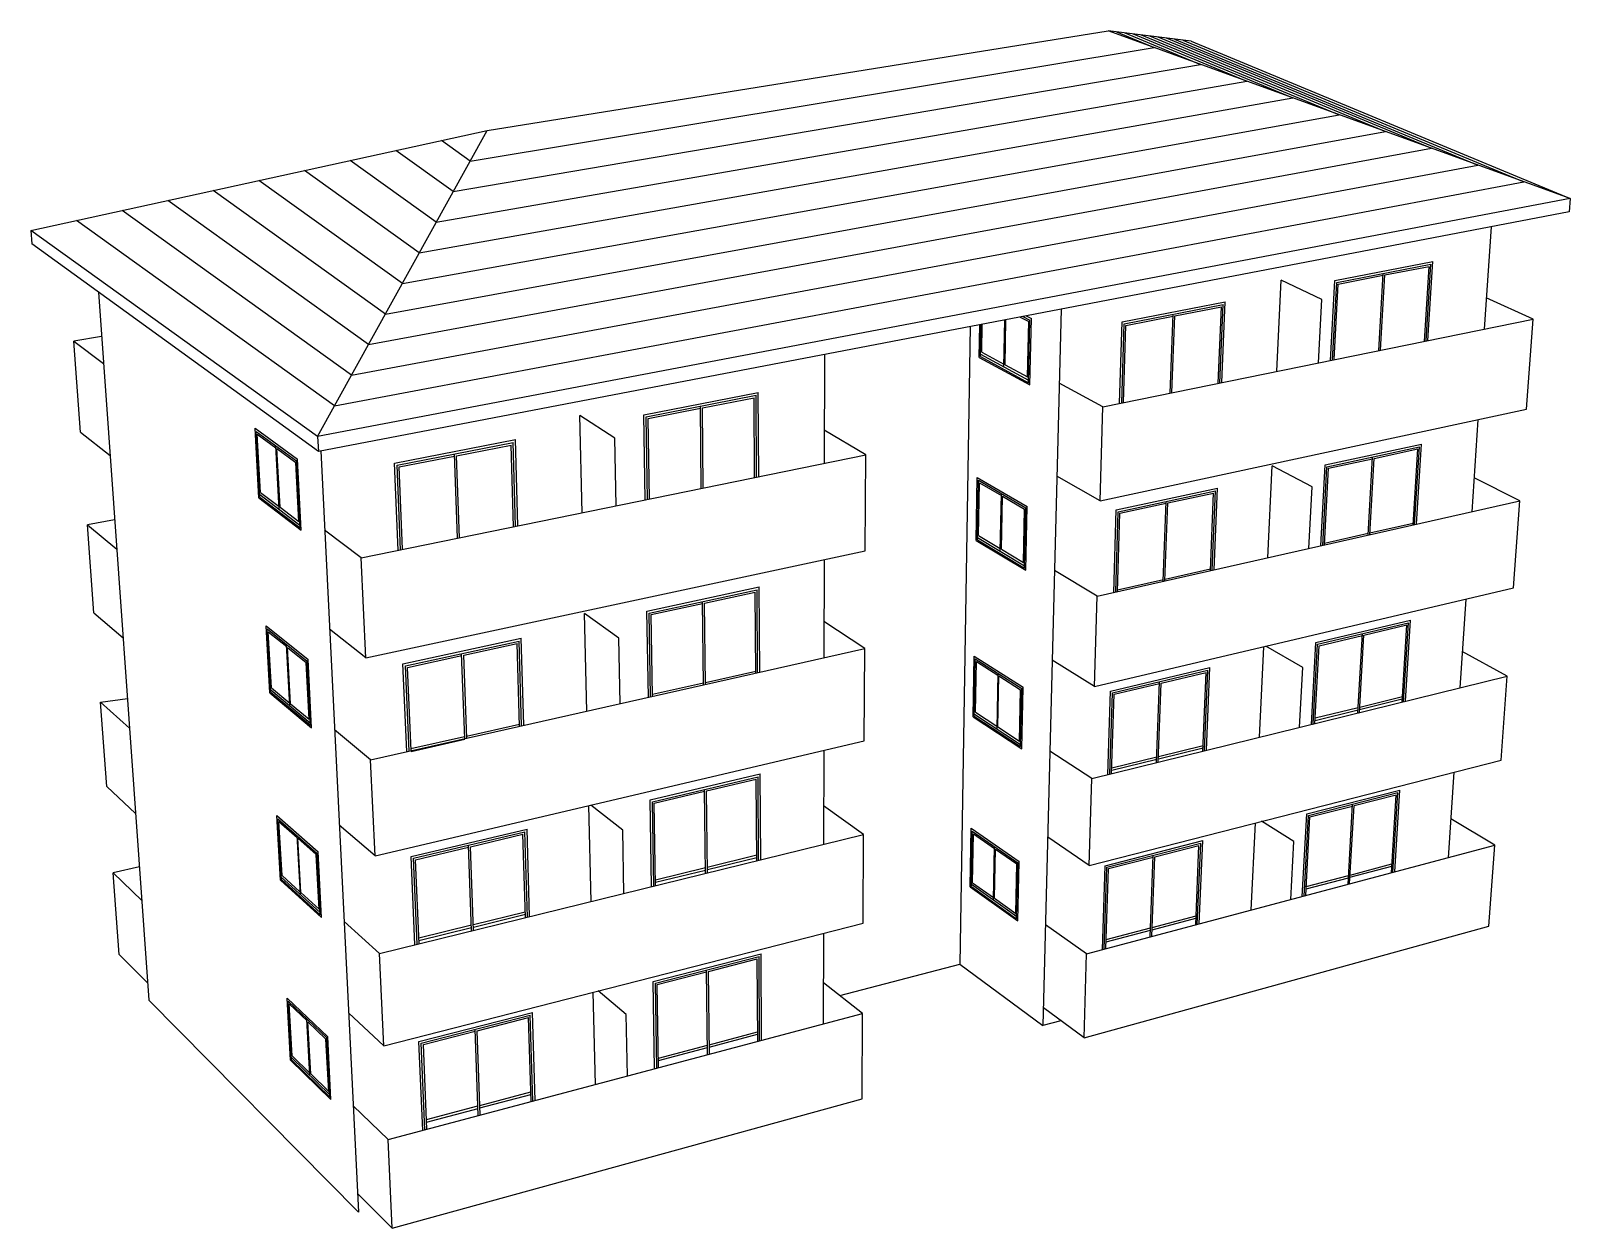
# Model space of a CAD drawing. Units: millimetres at full size, sheet at 1:200. Extents: x -20869 to 12832, y -12612 to 13619.
import ezdxf

# ---------------------------------------------------------------- set-up
doc = ezdxf.new("R2010")
doc.units = ezdxf.units.MM
doc.header["$LTSCALE"] = 200
doc.layers.add('0-9_ 鳥瞰図', color=7, linetype='Continuous')

msp = doc.modelspace()

# ---------------------------------------------------------------- linework, layer by layer
at = {"layer": '0-9_ 鳥瞰図'}
for p, q in [((-10878.9, 11435.9), (2713.8, 13619.1)), ((4536.8, 13393.5), (2713.8, 13619.1)), ((12831.9, 9941.5), (2713.8, 13619.1)), ((2896.1, 13596.5), (3725.6, 13251.3)), ((3078.4, 13573.9), (4737.4, 12883.5)), ((3260.7, 13551.4), (5749.2, 12515.8)), ((3443, 13528.8), (6761, 12148)), ((3625.3, 13506.3), (7772.9, 11780.3)), ((3807.6, 13483.7), (8784.7, 11412.5)), ((-11249.9, 10765.6), (3725.6, 13251.3)), ((3989.9, 13461.1), (9796.5, 11044.8)), ((4172.2, 13438.6), (10808.3, 10677)), ((4354.5, 13416), (11820.1, 10309.3)), ((-11620.9, 10095.2), (4737.4, 12883.5)), ((-11991.8, 9424.8), (5749.2, 12515.8)), ((-12362.8, 8754.4), (6761, 12148)), ((-12733.8, 8084), (7772.9, 11780.3)), ((-20868.6, 9243.4), (-10878.9, 11435.9)), ((-14588.6, 4732.1), (-10878.9, 11435.9)), ((-13104.7, 7413.7), (8784.7, 11412.5)), ((-11249.9, 10765.6), (-11877.9, 11216.7)), ((-13475.7, 6743.3), (9796.5, 11044.8)), ((-11620.9, 10095.2), (-12876.9, 10997.4)), ((-12362.8, 8754.4), (-14874.8, 10558.9)), ((-11991.8, 9424.8), (-13875.8, 10778.2)), ((-13846.7, 6072.9), (10808.3, 10677)), ((-13104.7, 7413.7), (-16872.7, 10120.4)), ((-12733.8, 8084), (-15873.8, 10339.7)), ((-14217.6, 5402.5), (11820.1, 10309.3)), ((-13475.7, 6743.3), (-17871.7, 9901.1)), ((12831.9, 9941.5), (-14588.6, 4732.1)), ((-14217.6, 5402.5), (-19869.7, 9462.6)), ((-13846.7, 6072.9), (-18870.7, 9681.9)), ((12809.9, 9651.4), (-14572.3, 4405.9)), ((-20868.6, 9243.4), (-20845.8, 8948.3)), ((-14588.6, 4732.1), (-20868.6, 9243.4)), ((11100.1, 9323.9), (10947.7, 7083.7)), ((-14572.3, 4405.9), (-20845.8, 8948.3)), ((7679.4, 8149.4), (9826.4, 8566.7)), ((7719.6, 8107.2), (9781.3, 8508.5)), ((8772, 8269.4), (9742.7, 8458.6)), ((9640.8, 6817.5), (9742.7, 8458.6)), ((9676.5, 6824.8), (9781.3, 8508.5)), ((9718.2, 6833.3), (9826.4, 8566.7)), ((6408.7, 6159.2), (6503.3, 8155.5)), ((7391.1, 7734.4), (6503.3, 8155.5)), ((7587, 6399.2), (7679.4, 8149.4)), ((7629.7, 6407.9), (7719.6, 8107.2)), ((7754.1, 8071.1), (8735.6, 8262.3)), ((8640.7, 6613.8), (8738.1, 8305.4)), ((8676.8, 6621.2), (8772, 8269.4)), ((-19387.8, 7892.7), (-18283.4, -7619.7)), ((7666.2, 6415.3), (7754.1, 8071.1)), ((1687.9, 7520.8), (1289.2, -8171.7)), ((3024.9, 7244.7), (5280.2, 7683.1)), ((3068.4, 7201.9), (5234, 7623.4)), ((4174.9, 7373.6), (5194.4, 7572.3)), ((5125, 5897.7), (5194.4, 7572.3)), ((5162.5, 5905.3), (5234, 7623.4)), ((5206.2, 5914.2), (5280.2, 7683.1)), ((7319.5, 6344.7), (7391.1, 7734.4)), ((-305.3, 7139), (-532.8, -6824.4)), ((-104.2, 6463.4), (-91.9, 7179.9)), ((-75.8, 6481.2), (-63.6, 7185.3)), ((-50, 6578.8), (-39.3, 7190)), ((434.7, 6257.9), (455, 7284.6)), ((460.1, 6302.5), (479.7, 7289.4)), ((789, 7348.6), (979.9, 7248.6)), ((851.2, 7360.6), (1005.7, 7279.7)), ((924, 7374.5), (1035.8, 7316)), ((953, 6035.5), (979.9, 7248.6)), ((975.2, 5910.3), (1005.7, 7279.7)), ((1003.1, 5861.3), (1035.8, 7316)), ((2601.6, 5383.7), (12021.1, 7302.3)), ((2968.4, 5458.5), (3024.9, 7244.7)), ((3013.2, 5467.6), (3068.4, 7201.9)), ((3051.5, 5475.4), (3105.6, 7165.3)), ((3105.6, 7165.3), (4136.7, 7366.2)), ((4075, 5683.8), (4138.3, 7410.2)), ((4112.9, 5691.6), (4174.9, 7373.6)), ((-19319, 6925.3), (-19926.1, 6818.8)), ((-3496, 6527.8), (-3499.9, 4141)), ((-104.2, 6463.4), (1003.1, 5861.3)), ((-75.8, 6481.2), (975.2, 5910.3)), ((-74.9, 6534.3), (976.4, 5964.1)), ((-50, 6578.8), (435.8, 6315.7)), ((460.1, 6302.5), (953, 6035.5)), ((2601.6, 5383.7), (1646.7, 5897.7)), ((-7450.9, 5208.7), (-4942, 5696.3)), ((-7399.8, 5164.5), (-4990.7, 5633.4)), ((-6189.5, 3593.1), (-6209.2, 5396.2)), ((-6166.2, 5358.6), (-5032.5, 5579.5)), ((-5022.9, 3830.7), (-5032.5, 5579.5)), ((-4981.3, 3839.2), (-4990.7, 5633.4)), ((-4932.7, 3849.1), (-4942, 5696.3)), ((-8080.1, 4697.6), (-8847.8, 5191.1)), ((-8798.4, 3061.7), (-8847.8, 5191.1)), ((-7419.7, 3342.5), (-7450.9, 5208.7)), ((-7369.9, 3352.7), (-7399.8, 5164.5)), ((-7356, 5126.7), (-6208.7, 5350.3)), ((-7327.3, 3361.4), (-7356, 5126.7)), ((-6147.4, 3601.7), (-6166.2, 5358.6)), ((2540.1, 3325.6), (2601.6, 5383.7)), ((10812.6, 5099.2), (10675.4, 3081.7)), ((-19778.3, 4822.7), (-19132.9, 4312)), ((-15874, 3384.2), (-15960.2, 4915.8)), ((-15960.2, 4915.8), (-15027.9, 4232.1)), ((-15852.7, 3401.7), (-15933.7, 4844.3)), ((-15933.7, 4844.3), (-15049.3, 4194.9)), ((-14588.6, 4732.1), (-14572.3, 4405.9)), ((-15429.7, 3134.7), (-15505.3, 4529.8)), ((-14521.7, 4415.6), (-13693, -12259.9)), ((-12906, 4148.4), (-10259.9, 4662.7)), ((-12850.7, 4103.6), (-10309.9, 4598.1)), ((-11548.3, 4309.8), (-10352.8, 4542.8)), ((-10298.7, 2756.1), (-10352.8, 4542.8)), ((-10254.8, 2765.1), (-10309.9, 4598.1)), ((-10203.6, 2775.5), (-10259.9, 4662.7)), ((-8050.9, 3214), (-8080.1, 4697.6)), ((7466.3, 4109.6), (9576.5, 4565.1)), ((7505.9, 4070), (9532.2, 4508)), ((8540.1, 4252.6), (9494.3, 4459)), ((9390.8, 2792.3), (9494.3, 4459)), ((9425.9, 2800.2), (9532.2, 4508)), ((9466.8, 2809.4), (9576.5, 4565.1)), ((-14999.8, 2868.1), (-15067.5, 4163)), ((-14972.9, 2733), (-15049.3, 4194.9)), ((-14947, 2679.1), (-15027.9, 4232.1)), ((-13633.3, 2076.9), (-2588.7, 4326.6)), ((-12825.5, 2241.5), (-12906, 4148.4)), ((-12773, 2252.1), (-12850.7, 4103.6)), ((-12803.3, 4065.2), (-11593.1, 4301.1)), ((-12728, 2261.3), (-12803.3, 4065.2)), ((-11528.4, 2505.7), (-11594.8, 4348)), ((-11483.9, 2514.7), (-11548.3, 4309.8)), ((6215.3, 2076.9), (6310.4, 4085.5)), ((7179.4, 3625.8), (6310.4, 4085.5)), ((7372.8, 2337.7), (7466.3, 4109.6)), ((7414.6, 2347.1), (7505.9, 4070)), ((7539.8, 4036.2), (8504.3, 4244.8)), ((8408, 2570.9), (8506.7, 4286.4)), ((8443.5, 2578.9), (8540.1, 4252.6)), ((-173.5, 2453.5), (-149.6, 3836.5)), ((-149.6, 3836.5), (943.4, 3200.5)), ((-145.6, 2468.9), (-123, 3771.5)), ((-123, 3771.5), (914, 3167.4)), ((2540.1, 3325.6), (1595, 3861.7)), ((7450.5, 2355.2), (7539.8, 4036.2)), ((-15874, 3384.2), (-14947, 2679.1)), ((-15855.9, 3458.3), (-14975.9, 2790.4)), ((-15852.7, 3401.7), (-14972.9, 2733)), ((-15839.4, 3504.3), (-15433, 3196.4)), ((354.8, 2219.9), (379.7, 3478.7)), ((2894.7, 3122.7), (5109.3, 3600.8)), ((2937.4, 3082.7), (5064, 3542.3)), ((4023.9, 3275.5), (5025.1, 3492.1)), ((4954.6, 1792.9), (5025.1, 3492.1)), ((4991.5, 1801.2), (5064, 3542.3)), ((5034.4, 1810.9), (5109.3, 3600.8)), ((7109.9, 2278.5), (7179.4, 3625.8)), ((-15412.7, 3181), (-14999.8, 2868.1)), ((862.9, 1971.4), (888.8, 3139.1)), ((884.6, 1849.2), (914, 3167.4)), ((912, 1800.1), (943.4, 3200.5)), ((2477.6, 1234.9), (11730.7, 3319.5)), ((2837.6, 1316), (2894.7, 3122.7)), ((2881.5, 1325.9), (2937.4, 3082.7)), ((2919.2, 1334.3), (2974, 3048.3)), ((2974, 3048.3), (3986.3, 3267.4)), ((3923.7, 1560.7), (3987.9, 3309.7)), ((3961, 1569), (4023.9, 3275.5)), ((-19033, 2909.5), (-19628.1, 2793.7)), ((8445.8, 2618.7), (9393.2, 2832)), ((-13633.3, 2076.9), (-14435.5, 2681.5)), ((-173.5, 2453.5), (912, 1800.1)), ((-145.6, 2468.9), (884.6, 1849.2)), ((-144.7, 2520), (885.7, 1900.9)), ((-120.3, 2561.2), (355.9, 2275.5)), ((7452.6, 2395.2), (8410.3, 2610.7)), ((-13532, -120.4), (-13633.3, 2076.9)), ((-3503.3, 2029.8), (-3506.8, -113.4)), ((379.7, 2261.2), (862.9, 1971.4)), ((2477.6, 1234.9), (1542.4, 1792.9)), ((3962.5, 1609.6), (4956.3, 1833.3)), ((-7379, 905), (-4920.5, 1435.7)), ((-7328.9, 863.8), (-4968.2, 1374)), ((-4958.6, -440.4), (-4968.2, 1374)), ((-4911, -429.7), (-4920.5, 1435.7)), ((2920.5, 1375.1), (3925.2, 1601.2)), ((-7286, 828.6), (-6161.9, 1071.8)), ((-6142.5, -707.2), (-6162.4, 1115.9)), ((-6120.3, 1080.8), (-5009.2, 1321.2)), ((-6101.2, -697.9), (-6120.3, 1080.8)), ((-4999.4, -449.6), (-5009.2, 1321.2)), ((2418.4, -745.3), (2477.6, 1234.9)), ((10545.2, 1169.3), (10412.9, -775.6)), ((-19485.7, 870.6), (-18848.6, 319.1)), ((-7993.9, 316), (-8747.2, 853.2)), ((-8697.6, -1282.8), (-8747.2, 853.2)), ((-7347.5, -978.6), (-7379, 905)), ((-7298.7, -967.6), (-7328.9, 863.8)), ((-7256.9, -958.2), (-7286, 828.6)), ((7260.9, 216.5), (9335.5, 707.3)), ((9224.6, -1068), (9335.5, 707.3)), ((-15633.9, -884.4), (-15716.6, 586.3)), ((-15716.6, 586.3), (-14799.3, -157.1)), ((-15612.8, -869.9), (-15690.7, 515.5)), ((-15690.7, 515.5), (-14820.3, -190.5)), ((-13532, -120.4), (-14327.6, 509.1)), ((7299.9, 179.4), (9292, 651.1)), ((7333.2, 147.6), (8281.4, 372.3)), ((8183.8, -1324.1), (8283.7, 412.4)), ((8218.6, -1315.5), (8316.6, 380.7)), ((8316.6, 380.7), (9254.8, 603)), ((9149.8, -1086.4), (9254.8, 603)), ((9184.4, -1077.9), (9292, 651.1)), ((-15196.4, -1165.7), (-15269, 173.5)), ((-13429.4, -2348.8), (-2613.5, 87.9)), ((-12720.3, -248.1), (-10130.1, 311.1)), ((-12666.3, -289.7), (-10179.1, 247.8)), ((-11391.6, -59.7), (-10221.1, 193.6)), ((-10166.4, -1613.7), (-10221.1, 193.6)), ((-10123.5, -1604), (-10179.1, 247.8)), ((-10073.4, -1592.7), (-10130.1, 311.1)), ((-7965.7, -1117.9), (-7993.9, 316)), ((6029.1, -1854.3), (6122.9, 127.5)), ((6975.5, -330.9), (6169.4, 138.4)), ((7166.4, -1574.4), (7260.9, 216.5)), ((7207.5, -1564.3), (7299.9, 179.4)), ((7242.8, -1555.6), (7333.2, 147.6)), ((-14773.4, -1461.9), (-14838.4, -219.2)), ((-14747.1, -1593.4), (-14820.3, -190.5)), ((-14721.6, -1647.4), (-14799.3, -157.1)), ((-12639.2, -2170.8), (-12720.3, -248.1)), ((-12587.8, -2159.2), (-12666.3, -289.7)), ((-12620, -325.4), (-11435.5, -69.1)), ((-12543.8, -2149.3), (-12620, -325.4)), ((-11370, -1884.8), (-11437.1, -24.1)), ((-11326.5, -1875.1), (-11391.6, -59.7)), ((-240.2, -1410.7), (-217.2, -77.6)), ((-217.2, -77.6), (854.5, -762.3)), ((-212.9, -1397.7), (-191.1, -142.1)), ((-191.1, -142.1), (825.7, -792.3)), ((2418.4, -745.3), (1492.6, -166.9)), ((2769.3, -846), (4944.7, -331.4)), ((4869, -2139.7), (4944.7, -331.4)), ((6908.1, -1638), (6975.5, -330.9)), ((-7257.6, -915.7), (-6142.9, -664.9)), ((-6101.6, -655.6), (-4999.7, -407.5)), ((301.9, -457.3), (277.9, -1670.3)), ((2358.2, -2757.5), (11450.7, -520.2)), ((2811.3, -883.5), (4900.2, -388.9)), ((3778.2, -2408.1), (3843.1, -639.2)), ((3814.8, -2399.1), (3878.4, -671.2)), ((3878.4, -671.2), (4862.1, -438.1)), ((4790.7, -2159), (4862.1, -438.1)), ((4826.8, -2150.1), (4900.2, -388.9)), ((-19341, -1084.9), (-18754, -1009.2)), ((-15633.9, -884.4), (-14721.6, -1647.4)), ((-15615.9, -815.5), (-14750, -1538.4)), ((-15612.8, -869.9), (-14747.1, -1593.4)), ((-15599.5, -773.1), (-15199.6, -1106.6)), ((776, -1943), (801, -818)), ((797.3, -2062.3), (825.7, -792.3)), ((824.3, -2111.4), (854.5, -762.3)), ((2711.7, -2670.5), (2769.3, -846)), ((2754.8, -2659.9), (2811.3, -883.5)), ((2791.8, -2650.8), (2847.2, -915.6)), ((2847.2, -915.6), (3841.6, -680)), ((8225.6, -1195), (9157.3, -966.4)), ((-15179.6, -1123.2), (-14773.4, -1461.9)), ((-188.1, -1310.2), (279, -1616.7)), ((7246.4, -1487.4), (8187.7, -1256.1)), ((7249.2, -1434.6), (8190.7, -1203.6)), ((8222.6, -1247.6), (9154, -1018.7)), ((-11328, -1831.9), (-10167.7, -1570.7)), ((-240.2, -1410.7), (824.3, -2111.4)), ((-212.9, -1397.7), (797.3, -2062.3)), ((-212, -1348.4), (798.5, -2012.4)), ((302.3, -1632), (776, -1943)), ((-13429.4, -2348.8), (-14218, -1694.5)), ((-12545.6, -2105.9), (-11371.5, -1841.7)), ((-12543.1, -2165.3), (-11369.4, -1900.7)), ((-13332.4, -4456), (-13429.4, -2348.8)), ((-3510.1, -2142), (-3513.5, -4202.2)), ((2358.2, -2757.5), (1442, -2158.9)), ((2794, -2581.3), (3780.7, -2338.9)), ((2795.7, -2527.5), (3782.7, -2285.3)), ((3817.3, -2329.9), (4793.5, -2090)), ((3819.3, -2276.3), (4795.7, -2036.7)), ((-7309.9, -3230.2), (-4899.7, -2660.1)), ((-4890.2, -4540.9), (-4899.7, -2660.1)), ((10287.4, -2619.8), (10159.7, -4496)), ((-19203.7, -2939), (-18574.7, -3528)), ((-7260.8, -3268.6), (-4946.6, -2720.6)), ((-6097.3, -4837.9), (-6117.4, -2997.8)), ((-6076.1, -3030.6), (-4986.7, -2772.4)), ((-6056.8, -4828), (-6076.1, -3030.6)), ((-4976.9, -4562.3), (-4986.7, -2772.4)), ((-4936.9, -4552.4), (-4946.6, -2720.6)), ((2301.2, -4663.9), (2358.2, -2757.5)), ((7062.8, -3537.8), (9103, -3014.6)), ((8991.1, -4806.9), (9103, -3014.6)), ((-8600.9, -5454), (-8649.6, -3352.8)), ((-7911.1, -3890.6), (-8611.7, -3343.9)), ((-7278.1, -5128.5), (-7309.9, -3230.2)), ((-7230.4, -5116.7), (-7260.8, -3268.6)), ((-7218.8, -3301.4), (-6116.9, -3040.3)), ((-7189.4, -5106.7), (-7218.8, -3301.4)), ((7101.2, -3572.6), (9060.3, -3069.7)), ((7134, -3602.4), (8066.4, -3362.9)), ((7967.6, -5079.2), (8068.6, -3324.3)), ((8001.9, -5070), (8101, -3354)), ((8101, -3354), (9023.7, -3117)), ((8917.5, -4826.5), (9023.7, -3117)), ((8951.5, -4817.4), (9060.3, -3069.7)), ((-15403.1, -4986), (-15482.7, -3572.4)), ((-15482.7, -3572.4), (-14579.8, -4370.3)), ((-15382.4, -4974), (-15457.1, -3642.5)), ((-15457.1, -3642.5), (-14600.6, -4400.3)), ((6779, -4143.9), (6075.2, -3698)), ((6967.5, -5345.2), (7062.8, -3537.8)), ((7007.9, -5334.5), (7101.2, -3572.6)), ((7042.5, -5325.3), (7134, -3602.4)), ((-15042.1, -4009.7), (-14972.3, -5296.4)), ((-13332.4, -4456), (-14114.5, -3779)), ((-13233.9, -6593.9), (-2637.4, -3986.7)), ((-12542.2, -4467.9), (-10005.5, -3867.9)), ((-12489.3, -4506.7), (-10053.6, -3929.9)), ((-11241.1, -4254.8), (-10094.7, -3983.1)), ((-10039.5, -5807.9), (-10094.7, -3983.1)), ((-9997.4, -5797.6), (-10053.6, -3929.9)), ((-9948.3, -5785.5), (-10005.5, -3867.9)), ((-7883.8, -5277.5), (-7911.1, -3890.6)), ((-304.6, -5137.1), (-282.4, -3851.3)), ((-282.4, -3851.3), (768.8, -4580.7)), ((-277.8, -5126.3), (-256.7, -3915.2)), ((-256.7, -3915.2), (740.6, -4607.9)), ((5849.6, -5642.6), (5940.1, -3732.6)), ((-14505.2, -5801.7), (-14579.8, -4370.3)), ((-12444, -4539.9), (-11284.1, -4265)), ((-11218, -6097.9), (-11285.7, -4221.7)), ((-11175.4, -6087.4), (-11241.1, -4254.8)), ((203.7, -5420.7), (226.9, -4251.1)), ((2301.2, -4663.9), (1394, -4046.8)), ((2243.3, -6601.9), (11180.7, -4224.4)), ((2648.5, -4669.9), (4786, -4121.7)), ((2689.8, -4705), (4742.3, -4178.1)), ((3738.3, -4474.8), (4704.8, -4226.5)), ((4632.6, -5966.3), (4704.8, -4226.5)), ((4668.2, -5956.9), (4742.3, -4178.1)), ((4709.7, -5945.8), (4786, -4121.7)), ((6713.6, -5412.8), (6779, -4143.9)), ((-18491.8, -4692.7), (-19064.1, -4824.9)), ((-14555.9, -5619.5), (-14618.4, -4425.9)), ((-14530.2, -5747.7), (-14600.6, -4400.3)), ((-12460.4, -6403.6), (-12542.2, -4467.9)), ((-12410.2, -6391.2), (-12489.3, -4506.7)), ((-12367.1, -6380.6), (-12444, -4539.9)), ((-7191.5, -4978.5), (-6098.7, -4710.3)), ((-6058.2, -4700.3), (-4977.6, -4435.2)), ((-6057.6, -4756), (-4977.3, -4490.6)), ((692.3, -5715.6), (716.3, -4631.1)), ((713.3, -5832.1), (740.6, -4607.9)), ((739.6, -5881.3), (768.8, -4580.7)), ((2590.4, -6509.6), (2648.5, -4669.9)), ((2632.8, -6498.3), (2689.8, -4705)), ((2725.1, -4735.1), (3702, -4484.1)), ((3638, -6230.9), (3703.5, -4444.8)), ((3673.9, -6221.4), (3738.3, -4474.8)), ((8010.3, -4925.3), (8926.5, -4682.2)), ((8013.2, -4874.5), (8929.6, -4631.7)), ((-15403.1, -4986), (-14505.2, -5801.7)), ((-15385.3, -4921.7), (-14533, -5694.8)), ((-15382.4, -4974), (-14530.2, -5747.7)), ((-15369.1, -4882.8), (-14975.4, -5239.5)), ((-7190.6, -5034.4), (-6098, -4766)), ((-253.5, -5043.3), (204.8, -5369)), ((2669.1, -6488.7), (2725.1, -4735.1)), ((7050.3, -5179.9), (7976, -4934.4)), ((7053, -5129), (7978.9, -4883.6)), ((-14955.7, -5257.3), (-14555.9, -5619.5)), ((-304.6, -5137.1), (739.6, -5881.3)), ((-277.8, -5126.3), (713.3, -5832.1)), ((-276.9, -5078.7), (714.3, -5784.1)), ((227.6, -5385.3), (692.3, -5715.6)), ((-11180.1, -5957.3), (-10043.4, -5678.4)), ((-13233.9, -6593.9), (-14009.3, -5894.4)), ((-12372.5, -6249.9), (-11222.7, -5967.8)), ((-12370.2, -6306.9), (-11220.6, -6024.5)), ((-11178, -6014), (-10041.7, -5734.9)), ((2243.3, -6601.9), (1345.2, -5966.3)), ((2675.5, -6288.9), (3645.3, -6031.9)), ((3679.3, -6074), (4638.7, -5819.5)), ((3681.2, -6022.4), (4640.9, -5768.1)), ((-3516.6, -6153.1), (-3519.9, -8135)), ((2673.8, -6340.7), (3643.4, -6083.6)), ((-18931.7, -6613.6), (-18310.6, -7237)), ((-13140.7, -8616.4), (-13233.9, -6593.9)), ((-7243.4, -7206.7), (-4879.8, -6600.5)), ((-7195.3, -7242.4), (-4925.7, -6659.8)), ((-6033.6, -6985.2), (-4965.1, -6710.7)), ((-4955.2, -8516.9), (-4965.1, -6710.7)), ((-4916, -8506.4), (-4925.7, -6659.8)), ((-4870.2, -8494.2), (-4879.8, -6600.5)), ((2188.4, -8438.8), (2243.3, -6601.9)), ((-7154.2, -7273), (-6073.7, -6995.4)), ((-6053.8, -8809.1), (-6074.1, -6954.6)), ((-6014.1, -8798.5), (-6033.6, -6985.2)), ((-3160.8, -7516.5), (-532.8, -6824.4)), ((-532.8, -6824.4), (1289.2, -8171.7)), ((-7211.5, -9117.1), (-7243.4, -7206.7)), ((-7164.6, -9104.6), (-7195.3, -7242.4)), ((-7124.5, -9093.9), (-7154.2, -7273)), ((-13693, -12259.9), (-18283.4, -7619.7)), ((-15181.2, -8929.9), (-15257.7, -7570.3)), ((-15257.7, -7570.3), (-14368.9, -8418)), ((-15160.8, -8920.4), (-15232.7, -7639.8)), ((-15232.7, -7639.8), (-14389.4, -8444.7)), ((-8507.9, -9461.9), (-8554.8, -7442.6)), ((-7831.6, -7932.5), (-8444.8, -7414.4)), ((-14756.9, -9267), (-14824, -8029.8)), ((-13140.7, -8616.4), (-13909.9, -7896.2)), ((-13046.2, -10669.2), (-2660.5, -7906.4)), ((-12371, -8521.6), (-9885.8, -7884.3)), ((-12319.2, -8557.7), (-9932.9, -7945.1)), ((-11096.5, -8285.8), (-9973.2, -7997.2)), ((-9917.6, -9836.9), (-9973.2, -7997.2)), ((-9876.3, -9826), (-9932.9, -7945.1)), ((-9828.2, -9813.2), (-9885.8, -7884.3)), ((-7805.1, -9275), (-7831.6, -7932.5)), ((1679.4, -8065.3), (1289.2, -8171.7)), ((2188.4, -8438.8), (1299, -7786)), ((-14297.2, -9793.9), (-14368.9, -8418)), ((-12274.9, -8588.5), (-11138.6, -8296.6)), ((-11072, -10144), (-11140.1, -8255)), ((-11030.3, -10132.9), (-11096.5, -8285.8)), ((-6016.3, -8592.1), (-4956.3, -8311.2)), ((-6015.8, -8645.6), (-4956.1, -8364.5)), ((-14347, -9614.9), (-14407, -8467.5)), ((-14321.8, -9739.9), (-14389.4, -8444.7)), ((-12288.8, -10467.7), (-12371, -8521.6)), ((-12239.6, -10454.6), (-12319.2, -8557.7)), ((-12197.4, -10443.4), (-12274.9, -8588.5)), ((-7127.9, -8886.6), (-6056.1, -8602.6)), ((-7127, -8940.4), (-6055.5, -8656.2)), ((-15181.2, -8929.9), (-14297.2, -9793.9)), ((-15163.6, -8870.2), (-14324.5, -9689)), ((-15160.8, -8920.4), (-14321.8, -9739.9)), ((-15147.6, -8834.4), (-14759.9, -9212.4)), ((-14740.5, -9231.2), (-14347, -9614.9)), ((-11037.8, -9922.6), (-9923.9, -9627.5)), ((-11035.9, -9977.2), (-9922.3, -9681.8)), ((-13046.2, -10669.2), (-13808.9, -9928.5)), ((-12206.2, -10232.3), (-11079.6, -9933.7)), ((-12203.9, -10287), (-11077.6, -9988.3)), ((-12956.7, -12612), (-13046.2, -10669.2)), ((-12956.7, -12612), (-13713.3, -11852.4))]:
    msp.add_line(p, q, dxfattribs=at)
for points in [[(4536.8, 13393.5), (12831.9, 9941.5), (12809.9, 9651.4)], [(2540.1, 3325.6), (11877.1, 5327.5), (12021.1, 7302.3), (10994.2, 7767.1)], [(-19778.3, 4822.7), (-19926.1, 6818.8), (-19276.5, 6329.3)], [(-15839.4, 3504.3), (-15911.1, 4783.1), (-15502.8, 4483)], [(-13532, -120.4), (-2601, 2223.3), (-2588.7, 4326.6), (-3498.7, 4868.7)], [(-15412.7, 3181), (-15482.4, 4468), (-15067.5, 4163)], [(-120.3, 2561.2), (-100.1, 3715.8), (378.9, 3436.5)], [(2418.4, -745.3), (11591.9, 1415.9), (11730.7, 3319.5), (10725.9, 3825.1)], [(379.7, 2261.2), (402.8, 3422.5), (888.8, 3139.1)], [(-19485.7, 870.6), (-19628.1, 2793.7), (-18986.9, 2261.8)], [(-13332.4, -4456), (-2625.4, -1933.6), (-2613.5, 87.9), (-3505.5, 675.9)], [(-15599.5, -773.1), (-15668.4, 454.8), (-15266.6, 128.6)], [(-15179.6, -1123.2), (-15246.5, 112.3), (-14838.4, -219.2)], [(2301.2, -4663.9), (11316.9, -2356.4), (11450.7, -520.3), (10467.2, 23)], [(-188.1, -1310.2), (-168.6, -197.3), (301.1, -498)], [(302.3, -1632), (324.5, -513), (801, -818)], [(-19203.7, -2939), (-19341, -1084.9), (-18708, -1655.9)], [(-13140.7, -8616.4), (-2648.9, -5930.9), (-2637.4, -3986.7), (-3512.1, -3356.6)], [(-15369.1, -4882.8), (-15435.3, -3702.7), (-15039.8, -4052.8)], [(2188.4, -8438.8), (11051.5, -5996.5), (11180.7, -4224.4), (10217.5, -3646.5)], [(-253.5, -5043.3), (-234.7, -3970), (226.1, -4290.3)], [(-14955.7, -5257.3), (-15020, -4070.3), (-14618.4, -4425.9)], [(227.6, -5385.3), (249.1, -4306.3), (716.3, -4631.1)], [(-18931.7, -6613.6), (-19064.1, -4824.9), (-18439.2, -5431.8)], [(-12956.7, -12612), (-2671.4, -9777.9), (-2660.5, -7906.4), (-3518.4, -7237.9)], [(-15147.6, -8834.4), (-15211.2, -7699.4), (-14821.8, -8071.3)], [(-14740.5, -9231.2), (-14802.3, -8089.9), (-14407, -8467.5)]]:
    msp.add_lwpolyline(points, dxfattribs=at)

doc.saveas('drawing.dxf')
